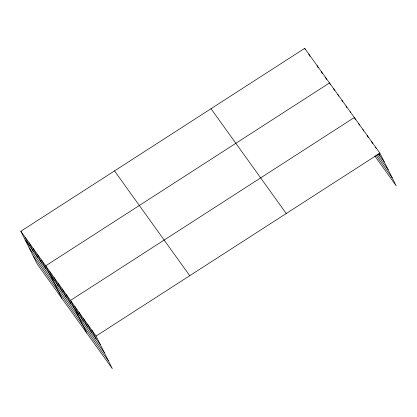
<?xml version="1.0" encoding="UTF-8"?>
<svg xmlns="http://www.w3.org/2000/svg" width="417" height="417" viewBox="0 0 417 417"><rect width="100%" height="100%" fill="white"/><g stroke="black" fill="none" stroke-linecap="round" stroke-linejoin="round"><path stroke-width="0.63" d="M20.85 231.258L96.061 336.066L112.309 368.649L37.097 263.841L20.85 231.258L304.691 48.351L379.903 153.159L396.15 185.742L374.841 156.047M96.061 336.066L379.903 153.159M378.584 153.993L384.266 161.911M377.177 154.436L388.191 169.776M375.889 155.114L392.23 177.877M211.023 108.712L286.234 213.514M114.519 170.897L189.73 275.705M25.213 240.01L100.429 344.817M29.138 247.875L104.349 352.683M33.178 255.981L108.389 360.783M375.639 147.217L376.186 148.311M378.917 153.784L380.007 155.974M371.38 141.28L372.47 143.469M367.116 135.343L368.211 137.527M362.858 129.4L363.676 131.042M358.594 123.463L359.412 125.105M355.425 119.71L354.33 117.521L70.489 300.428L86.736 333.016M350.197 111.761L350.739 112.856M346.058 105.996L346.876 107.638M341.919 100.231L342.738 101.873M337.786 94.466L338.604 96.108M333.647 88.701L334.465 90.343M330.332 84.578L329.513 82.936L45.672 265.843L61.914 298.426M325.375 77.171L326.464 79.36M321.236 71.406L322.331 73.595M317.102 65.646L318.192 67.83M308.83 54.116L309.92 56.305M304.691 48.351L305.239 49.446M91.797 330.123L96.165 338.88M87.539 324.186L91.902 332.938M83.275 318.244L87.643 327.001M79.016 312.307L83.379 321.059M74.752 306.37L79.115 315.122M66.355 294.663L70.718 303.42M62.216 288.898L66.579 297.655M58.078 283.138L62.446 291.89M53.944 277.373L58.307 286.125M49.805 271.608L54.174 280.36M41.533 260.078L45.896 268.835M37.394 254.313L41.763 263.07M33.261 248.548L37.624 257.305M29.122 242.788L33.49 251.54M24.989 237.023L29.352 245.775"/></g></svg>
